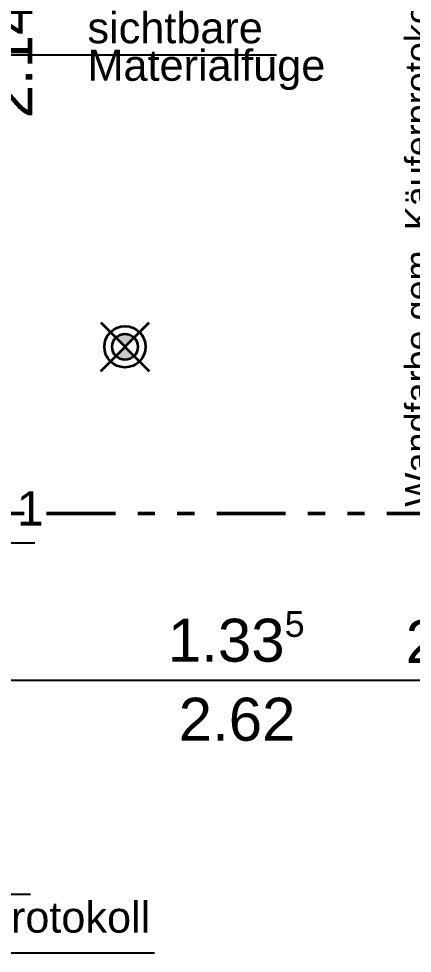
# Model space of a CAD drawing. Header units: centimetres. Extents: x 0.3 to 84.3, y 0.3 to 59.7.
# Drawn here: x 53.48 to 55.77, y 22.03 to 27.46 of the extents above; entities that cross this region are included whole.
import ezdxf

# ---------------------------------------------------------------- set-up
doc = ezdxf.new("R2010")
doc.units = ezdxf.units.CM
for name, pattern in [('AUSGEZOGEN', [0]), ('LINIE_23', [0.79, 0.4, -0.13, 0, -0.13, 0, -0.13]), ('RAND', [44.45, 12.7, -6.35, 12.7, -6.35, 0, -6.35])]:
    doc.linetypes.add(name, pattern=pattern)
for name, color, linetype, lineweight in [('Bauachsen grob', 7, 'RAND', 25), ('Detailmasse', 7, 'AUSGEZOGEN', 25), ('Gipserarbeiten', 7, 'AUSGEZOGEN', 35), ('Text Werkplan Ausfuehrung', 7, 'AUSGEZOGEN', 50), ('Werkplan- Ausfuehrungsmasse', 7, 'AUSGEZOGEN', 25)]:
    doc.layers.add(name, color=color, linetype=linetype, lineweight=lineweight)
doc.layers.add('Elektro Apparate', color=7, linetype='AUSGEZOGEN', lineweight=35, true_color=0x656565)
doc.styles.add('ARIAL', font='ARIAL.TTF')

msp = doc.modelspace()

# ---------------------------------------------------------------- hatches: boundary and pattern name
at = {"layer": 'Elektro Apparate', "linetype": 'AUSGEZOGEN', "lineweight": 35}
h = msp.add_hatch(color=40, dxfattribs=at)
h.paths.add_polyline_path([(54.153, 25.501), (54.1, 25.554), (54.047, 25.501), (54.0532, 25.4954), (54.0833, 25.4809), (54.1167, 25.4809), (54.1468, 25.4954)])
h.paths.add_polyline_path([(54.047, 25.607), (54.1, 25.554), (54.153, 25.607), (54.1468, 25.6126), (54.1167, 25.6271), (54.0833, 25.6271), (54.0532, 25.6126)])

# ---------------------------------------------------------------- linework, layer by layer
at = {"layer": 'Bauachsen grob', "color": 32, "linetype": 'LINIE_23', "lineweight": 50, "true_color": 0xc36e14}
msp.add_line((21.964, 24.584), (72.416, 24.584), dxfattribs=at)
at = {"layer": 'Detailmasse', "color": 240, "linetype": 'AUSGEZOGEN', "lineweight": 25}
msp.add_line((53.426, 24.414), (53.576, 24.414), dxfattribs=at)
at = {"layer": 'Elektro Apparate', "color": 40, "linetype": 'AUSGEZOGEN', "lineweight": 35}
for p, q in [((53.9586, 25.6954), (54.2414, 25.4126)), ((53.9586, 25.4126), (54.2414, 25.6954))]:
    msp.add_line(p, q, dxfattribs=at)
for radius in [0.12, 0.075]:
    msp.add_circle((54.1, 25.554), radius, dxfattribs=at)
at = {"layer": 'Text Werkplan Ausfuehrung', "color": 7, "linetype": 'AUSGEZOGEN', "lineweight": 25}
for p, q in [((54.9818, 27.2514), (52.72, 27.2514)), ((54.2724, 22.0255), (47.61, 22.0255))]:
    msp.add_line(p, q, dxfattribs=at)
at = {"layer": 'Werkplan- Ausfuehrungsmasse', "color": 7, "linetype": 'AUSGEZOGEN', "lineweight": 25}
msp.add_line((53.406, 23.614), (56.08, 23.614), dxfattribs=at)
at = {"layer": 'Werkplan- Ausfuehrungsmasse', "color": 253, "linetype": 'AUSGEZOGEN', "lineweight": 25, "true_color": 0xa0a0a0}
msp.add_line((53.426, 22.37), (53.551, 22.37), dxfattribs=at)

# ---------------------------------------------------------------- texts
at = {"layer": 'Detailmasse', "color": 240, "linetype": 'AUSGEZOGEN', "lineweight": 35, "insert": (53.471, 24.514), "char_height": 0.2, "width": 0.1, "attachment_point": 7, "style": 'ARIAL'}
msp.add_mtext('1', dxfattribs=at)
at = {"layer": 'Gipserarbeiten', "color": 240, "linetype": 'AUSGEZOGEN', "lineweight": 25, "insert": (55.925, 24.624), "char_height": 0.15, "width": 0.075, "attachment_point": 7, "rotation": 90, "style": 'ARIAL'}
msp.add_mtext('Wandfarbe\\~gem.\\~Käuferprotokoll', dxfattribs=at)
at = {"layer": 'Text Werkplan Ausfuehrung', "color": 7, "linetype": 'AUSGEZOGEN', "lineweight": 35, "char_height": 0.18, "width": 0.09, "attachment_point": 7, "style": 'ARIAL'}
for s, insert in [('sichtbare\\~', (53.8818, 27.3174)), ('Materialfuge', (53.8818, 27.0474)), ('Küchenrückwand\\~Siehe\\~Käuferprotokoll', (49.8444, 22.0915))]:
    msp.add_mtext(s, dxfattribs=dict(at, insert=insert))
at = {"layer": 'Werkplan- Ausfuehrungsmasse', "color": 7, "linetype": 'AUSGEZOGEN', "lineweight": 50, "insert": (53.561, 26.8826), "char_height": 0.25, "width": 0.125, "attachment_point": 7, "rotation": 90, "style": 'ARIAL'}
msp.add_mtext('2.14', dxfattribs=at)
at = {"layer": 'Werkplan- Ausfuehrungsmasse', "color": 7, "linetype": 'AUSGEZOGEN', "lineweight": 50, "attachment_point": 7, "style": 'ARIAL'}
for s, insert, char_height, width in [('5', (55.0288, 23.8643), 0.15, 0.075), ('1.33', (54.3491, 23.7184), 0.25, 0.125), ('2', (55.7326, 23.714), 0.25, 0.125), ('2.62', (54.4123, 23.2587), 0.25, 0.125)]:
    msp.add_mtext(s, dxfattribs=dict(at, insert=insert, char_height=char_height, width=width))

doc.saveas('drawing.dxf')
